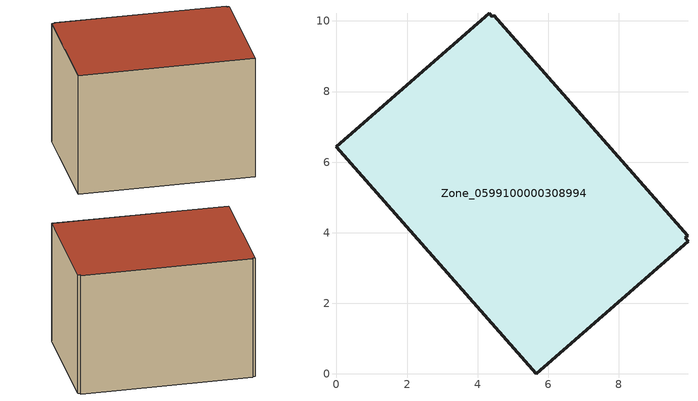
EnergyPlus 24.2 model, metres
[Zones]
Zone_0599100000308994
 floor ground (C_G): 4.42,10.12 4.46,10.16 9.95,3.91 9.88,3.85 9.96,3.76 5.66,0 0,6.44 4.33,10.22 z0
 wall outside (C_F): 4.46,10.16 4.42,10.12 4.33,10.22 0,6.44 5.66,0 9.96,3.76 9.88,3.85 9.95,3.91 4.46,10.16 z0:6.21
 roof outside (C_R): 9.88,3.85 9.95,3.91 4.46,10.16 4.42,10.12 4.33,10.22 0,6.44 5.66,0 9.96,3.76 z6.21
[BUILDING]
Pand.0599100000308994: North Axis=0; Terrain=City; Loads Convergence Tolerance Value=0.04; Temperature Convergence Tolerance Value=0.4; Solar Distribution=FullExterior; Maximum Number of Warmup Days=25; Minimum Number of Warmup Days=1
[Site:Location]
Rotterdam.The.Hague.AP_ZH_NLD Design_Conditions: Latitude=51.96; Longitude=4.45; Time Zone=1; Elevation=-4.5
[SITE:GROUNDTEMPERATURE:BUILDINGSURFACE]
18, 18, 18, 18, 18, 18, 18, 18, 18, 18, 18, 18
[MATERIAL] Thermal Absorptance=0.9; Solar Absorptance=0.7; Visible Absorptance=0.7
Name | Roughness | Thickness | Conductivity | Density | Specific Heat
G.TI.1946 | MediumSmooth | 0.15 | 1 | 540 | 1210
F.TI.1946 | Rough | 0.3 | 0.857143 | 1920 | 840
R.TI.1946 | MediumRough | 0.2 | 0.1 | 1500 | 1000
[CONSTRUCTION]
C_G: G.TI.1946
C_F: F.TI.1946
C_R: R.TI.1946
[ZONE]
Zone_0599100000308994: Type=1; Multiplier=1; Ceiling Height=Autocalculate; Volume=Autocalculate; Floor Area=autocalculate; Part of Total Floor Area=Yes
[ZONEINFILTRATION:DESIGNFLOWRATE]
Infil_Zone_0599100000308994: Zone or ZoneList or Space or SpaceList=Zone_0599100000308994; Schedule=AlwaysOn; Design Flow Rate Calculation Method=Flow/Area; Flow Rate per Floor Area=0.003; Constant Term Coefficient=1; Temperature Term Coefficient=0; Velocity Term Coefficient=0; Velocity Squared Term Coefficient=0
[HVACTEMPLATE:ZONE:IDEALLOADSAIRSYSTEM]
Zone_0599100000308994: Maximum Heating Supply Air Temperature=50; Minimum Cooling Supply Air Temperature=13; Maximum Heating Supply Air Humidity Ratio=0.0156; Minimum Cooling Supply Air Humidity Ratio=0.0077; Heating Limit=NoLimit; Cooling Limit=NoLimit; Dehumidification Control Type=ConstantSensibleHeatRatio; Cooling Sensible Heat Ratio=0.7; Dehumidification Setpoint=60; Humidification Control Type=None; Humidification Setpoint=30; Outdoor Air Method=None; Outdoor Air Flow Rate per Person=0.00944; Outdoor Air Flow Rate per Zone Floor Area=0; Outdoor Air Flow Rate per Zone=0; Demand Controlled Ventilation Type=None; Outdoor Air Economizer Type=NoEconomizer; Heat Recovery Type=None; Sensible Heat Recovery Effectiveness=0.7; Latent Heat Recovery Effectiveness=0.65
[ZONECONTROL:THERMOSTAT]
ThermostatControl_Zone_0599100000308994: Zone or ZoneList=Zone_0599100000308994; Control Type Schedule=DualSetpointControlType; Control 1=Thermostat_Zone_0599100000308994; Temperature Difference Between Cutout And Setpoint=0
[THERMOSTATSETPOINT:DUALSETPOINT]
Thermostat_Zone_0599100000308994: Heating Setpoint Temperature Schedule=HeatingSetpoint_Zone_0599100000308994; Cooling Setpoint Temperature Schedule=CoolingSetpoint_Zone_0599100000308994
[SCHEDULE:COMPACT]
HeatingSetpoint_Zone_0599100000308994: Through: 12/31, For: AllDays, Until: 24:00, 21
CoolingSetpoint_Zone_0599100000308994: Through: 12/31, For: AllDays, Until: 24:00, 24
DualSetpointControlType: Through: 12/31, For: AllDays, Until: 24:00, 4
AlwaysOn: Through: 12/31, For: AllDays, Until: 24:00, 1
